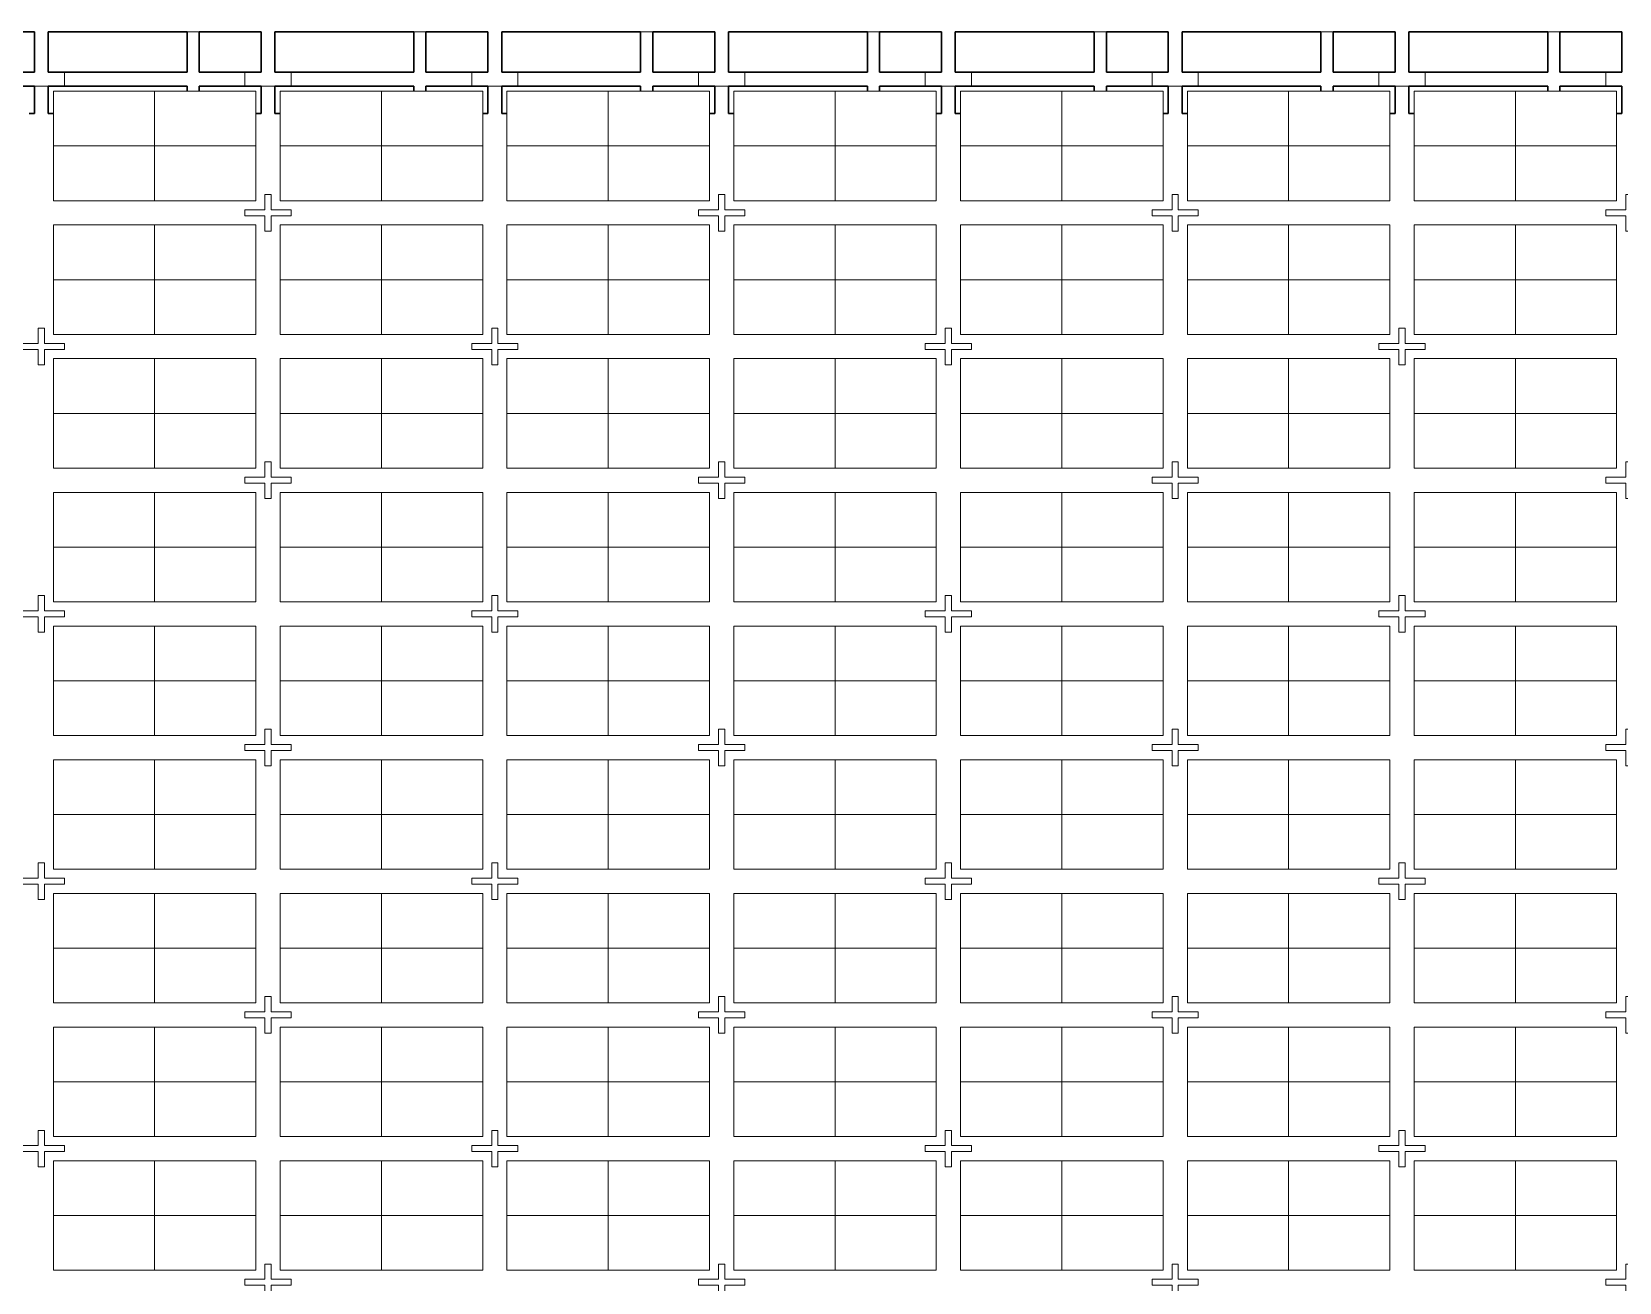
# Model space of a CAD drawing. Extents: x -109 to 32, y -47 to 43.
# Drawn here: x -67.34 to -47.74, y 11.46 to 26.89 of the extents above; entities that cross this region are included whole.
import ezdxf

# ---------------------------------------------------------------- set-up
doc = ezdxf.new("R2010")
doc.units = 0
doc.header["$LTSCALE"] = 3
doc.header["$MEASUREMENT"] = 0
for name, pattern in [('CENTER', [2, 1.25, -0.25, 0.25, -0.25]), ('HIDDEN', [0.375, 0.25, -0.125]), ('PHANTOM', [2.5, 1.25, -0.25, 0.25, -0.25, 0.25, -0.25])]:
    doc.linetypes.add(name, pattern=pattern)
for name, color, linetype, lineweight in [('CLIN', 1, 'CENTER', 15), ('DIM', 4, 'Continuous', 13), ('FULL METAL', 33, 'HIDDEN', 15), ('OBJ3', 40, 'Continuous', 30), ('OBJ4', 7, 'Continuous', 30), ('PHANTOM', 5, 'PHANTOM', 15), ('SAW2', 3, 'HIDDEN', 13)]:
    doc.layers.add(name, color=color, linetype=linetype, lineweight=lineweight)

# ---------------------------------------------------------------- blocks, each defined once
blk = doc.blocks.new('*U9')
at = {"layer": 'OBJ3'}
for p, q in [((-1.23, -0.005), (-1.23, -0.505)), ((-1.23, -0.005), (0.485, -0.005)), ((0.485, -0.005), (0.485, -0.505)), ((0.635, -0.005), (1.4, -0.005)), ((0.635, -0.005), (0.635, -0.505)), ((1.4, -0.005), (1.4, -0.505)), ((-1.23, -0.505), (0.485, -0.505)), ((0.635, -0.505), (1.4, -0.505))]:
    blk.add_line(p, q, dxfattribs=at)
at = {"layer": 'OBJ4'}
for p, q in [((-1.23, 0.165), (-1.23, 0.505)), ((-1.165, 0.505), (-1.23, 0.505)), ((1.335, 0.505), (1.4, 0.505)), ((1.4, 0.505), (1.4, 0.165)), ((0.485, 0.23), (0.485, 0.165)), ((0.635, 0.23), (0.635, 0.165)), ((-0.365, 0.165), (-1.23, 0.165)), ((0.485, 0.165), (-1.23, 0.165)), ((1.4, 0.165), (0.635, 0.165))]:
    blk.add_line(p, q, dxfattribs=at)
at = {"layer": 'SAW2'}
for p, q in [((-1.4, 0.165), (-1.23, 0.165)), ((-1.03, -0.005), (-1.03, 0.165)), ((1.2, -0.005), (1.2, 0.165)), ((0.635, -0.505), (0.485, -0.505))]:
    blk.add_line(p, q, dxfattribs=at)
blk = doc.blocks.new('*U8')
at = {"layer": 'DIM'}
for p in [(22.4, 0), (25.2, 0), (28, 0), (30.8, 0), (33.6, 0), (36.4, 0), (39.2, 0), (42, 0)]:
    blk.add_blockref('*U9', p, dxfattribs=at)
blk = doc.blocks.new('*U12')
at = {"layer": 'FULL METAL'}
blk.add_lwpolyline([(-0.038, 0.038), (-0.038, 0.225), (0.038, 0.225), (0.038, 0.038), (0.285, 0.038), (0.285, -0.038), (0.038, -0.038), (0.038, -0.225), (-0.038, -0.225), (-0.038, -0.038), (-0.285, -0.038), (-0.285, 0.038)], close=True, dxfattribs=at)
blk = doc.blocks.new('*U13')
at = {"layer": 'CLIN'}
for p in [(28, 59.4), (33.6, 59.4), (39.2, 59.4), (44.8, 59.4), (28, 56.1), (33.6, 56.1), (39.2, 56.1), (44.8, 56.1), (28, 52.8), (33.6, 52.8), (39.2, 52.8), (44.8, 52.8), (28, 49.5), (33.6, 49.5), (39.2, 49.5), (44.8, 49.5), (28, 46.2), (33.6, 46.2), (39.2, 46.2), (44.8, 46.2)]:
    blk.add_blockref('*U12', p, dxfattribs=at)
blk = doc.blocks.new('*U14')
at = {"layer": 'FULL METAL'}
blk.add_lwpolyline([(-0.038, 0.038), (-0.038, 0.225), (0.038, 0.225), (0.038, 0.038), (0.285, 0.038), (0.285, -0.038), (0.038, -0.038), (0.038, -0.225), (-0.038, -0.225), (-0.038, -0.038), (-0.285, -0.038), (-0.285, 0.038)], close=True, dxfattribs=at)
blk = doc.blocks.new('*U15')
at = {"layer": 'CLIN'}
for p in [(22.4, 56.1), (28, 56.1), (33.6, 56.1), (39.2, 56.1), (22.4, 52.8), (28, 52.8), (33.6, 52.8), (39.2, 52.8), (22.4, 49.5), (28, 49.5), (33.6, 49.5), (39.2, 49.5), (22.4, 46.2), (28, 46.2), (33.6, 46.2), (39.2, 46.2)]:
    blk.add_blockref('*U14', p, dxfattribs=at)

msp = doc.modelspace()

# ---------------------------------------------------------------- linework, layer by layer
at = {"layer": 'CLIN'}
for p, q in [((-65.8232, 26.1552), (-65.8232, 24.8052)), ((-65.8232, 26.1552), (-65.8232, 24.8052)), ((-63.0232, 26.1552), (-63.0232, 24.8052)), ((-63.0232, 26.1552), (-63.0232, 24.8052)), ((-60.2232, 26.1552), (-60.2232, 24.8052)), ((-60.2232, 26.1552), (-60.2232, 24.8052)), ((-57.4232, 26.1552), (-57.4232, 24.8052)), ((-57.4232, 26.1552), (-57.4232, 24.8052)), ((-54.6232, 26.1552), (-54.6232, 24.8052)), ((-54.6232, 26.1552), (-54.6232, 24.8052)), ((-51.8232, 26.1552), (-51.8232, 24.8052)), ((-51.8232, 26.1552), (-51.8232, 24.8052)), ((-49.0232, 26.1552), (-49.0232, 24.8052)), ((-49.0232, 26.1552), (-49.0232, 24.8052)), ((-64.5732, 25.4802), (-67.0732, 25.4802)), ((-64.5732, 25.4802), (-67.0732, 25.4802)), ((-61.7732, 25.4802), (-64.2732, 25.4802)), ((-61.7732, 25.4802), (-64.2732, 25.4802)), ((-58.9732, 25.4802), (-61.4732, 25.4802)), ((-58.9732, 25.4802), (-61.4732, 25.4802)), ((-56.1732, 25.4802), (-58.6732, 25.4802)), ((-56.1732, 25.4802), (-58.6732, 25.4802)), ((-53.3732, 25.4802), (-55.8732, 25.4802)), ((-53.3732, 25.4802), (-55.8732, 25.4802)), ((-50.5732, 25.4802), (-53.0732, 25.4802)), ((-50.5732, 25.4802), (-53.0732, 25.4802)), ((-47.7732, 25.4802), (-50.2732, 25.4802)), ((-47.7732, 25.4802), (-50.2732, 25.4802)), ((-65.8232, 24.5052), (-65.8232, 23.1552)), ((-65.8232, 24.5052), (-65.8232, 23.1552)), ((-63.0232, 24.5052), (-63.0232, 23.1552)), ((-63.0232, 24.5052), (-63.0232, 23.1552)), ((-60.2232, 24.5052), (-60.2232, 23.1552)), ((-60.2232, 24.5052), (-60.2232, 23.1552)), ((-57.4232, 24.5052), (-57.4232, 23.1552)), ((-57.4232, 24.5052), (-57.4232, 23.1552)), ((-54.6232, 24.5052), (-54.6232, 23.1552)), ((-54.6232, 24.5052), (-54.6232, 23.1552)), ((-51.8232, 24.5052), (-51.8232, 23.1552)), ((-51.8232, 24.5052), (-51.8232, 23.1552)), ((-49.0232, 24.5052), (-49.0232, 23.1552)), ((-49.0232, 24.5052), (-49.0232, 23.1552)), ((-64.5732, 23.8302), (-67.0732, 23.8302)), ((-64.5732, 23.8302), (-67.0732, 23.8302)), ((-61.7732, 23.8302), (-64.2732, 23.8302)), ((-61.7732, 23.8302), (-64.2732, 23.8302)), ((-58.9732, 23.8302), (-61.4732, 23.8302)), ((-58.9732, 23.8302), (-61.4732, 23.8302)), ((-56.1732, 23.8302), (-58.6732, 23.8302)), ((-56.1732, 23.8302), (-58.6732, 23.8302)), ((-53.3732, 23.8302), (-55.8732, 23.8302)), ((-53.3732, 23.8302), (-55.8732, 23.8302)), ((-50.5732, 23.8302), (-53.0732, 23.8302)), ((-50.5732, 23.8302), (-53.0732, 23.8302)), ((-47.7732, 23.8302), (-50.2732, 23.8302)), ((-47.7732, 23.8302), (-50.2732, 23.8302)), ((-65.8232, 22.8552), (-65.8232, 21.5052)), ((-65.8232, 22.8552), (-65.8232, 21.5052)), ((-63.0232, 22.8552), (-63.0232, 21.5052)), ((-63.0232, 22.8552), (-63.0232, 21.5052)), ((-60.2232, 22.8552), (-60.2232, 21.5052)), ((-60.2232, 22.8552), (-60.2232, 21.5052)), ((-57.4232, 22.8552), (-57.4232, 21.5052)), ((-57.4232, 22.8552), (-57.4232, 21.5052)), ((-54.6232, 22.8552), (-54.6232, 21.5052)), ((-54.6232, 22.8552), (-54.6232, 21.5052)), ((-51.8232, 22.8552), (-51.8232, 21.5052)), ((-51.8232, 22.8552), (-51.8232, 21.5052)), ((-49.0232, 22.8552), (-49.0232, 21.5052)), ((-49.0232, 22.8552), (-49.0232, 21.5052)), ((-64.5732, 22.1802), (-67.0732, 22.1802)), ((-64.5732, 22.1802), (-67.0732, 22.1802)), ((-61.7732, 22.1802), (-64.2732, 22.1802)), ((-61.7732, 22.1802), (-64.2732, 22.1802)), ((-58.9732, 22.1802), (-61.4732, 22.1802)), ((-58.9732, 22.1802), (-61.4732, 22.1802)), ((-56.1732, 22.1802), (-58.6732, 22.1802)), ((-56.1732, 22.1802), (-58.6732, 22.1802)), ((-53.3732, 22.1802), (-55.8732, 22.1802)), ((-53.3732, 22.1802), (-55.8732, 22.1802)), ((-50.5732, 22.1802), (-53.0732, 22.1802)), ((-50.5732, 22.1802), (-53.0732, 22.1802)), ((-47.7732, 22.1802), (-50.2732, 22.1802)), ((-47.7732, 22.1802), (-50.2732, 22.1802)), ((-65.8232, 21.2052), (-65.8232, 19.8552)), ((-65.8232, 21.2052), (-65.8232, 19.8552)), ((-63.0232, 21.2052), (-63.0232, 19.8552)), ((-63.0232, 21.2052), (-63.0232, 19.8552)), ((-60.2232, 21.2052), (-60.2232, 19.8552)), ((-60.2232, 21.2052), (-60.2232, 19.8552)), ((-57.4232, 21.2052), (-57.4232, 19.8552)), ((-57.4232, 21.2052), (-57.4232, 19.8552)), ((-54.6232, 21.2052), (-54.6232, 19.8552)), ((-54.6232, 21.2052), (-54.6232, 19.8552)), ((-51.8232, 21.2052), (-51.8232, 19.8552)), ((-51.8232, 21.2052), (-51.8232, 19.8552)), ((-49.0232, 21.2052), (-49.0232, 19.8552)), ((-49.0232, 21.2052), (-49.0232, 19.8552)), ((-64.5732, 20.5302), (-67.0732, 20.5302)), ((-64.5732, 20.5302), (-67.0732, 20.5302)), ((-61.7732, 20.5302), (-64.2732, 20.5302)), ((-61.7732, 20.5302), (-64.2732, 20.5302)), ((-58.9732, 20.5302), (-61.4732, 20.5302)), ((-58.9732, 20.5302), (-61.4732, 20.5302)), ((-56.1732, 20.5302), (-58.6732, 20.5302)), ((-56.1732, 20.5302), (-58.6732, 20.5302)), ((-53.3732, 20.5302), (-55.8732, 20.5302)), ((-53.3732, 20.5302), (-55.8732, 20.5302)), ((-50.5732, 20.5302), (-53.0732, 20.5302)), ((-50.5732, 20.5302), (-53.0732, 20.5302)), ((-47.7732, 20.5302), (-50.2732, 20.5302)), ((-47.7732, 20.5302), (-50.2732, 20.5302)), ((-65.8232, 19.5552), (-65.8232, 18.2052)), ((-65.8232, 19.5552), (-65.8232, 18.2052)), ((-63.0232, 19.5552), (-63.0232, 18.2052)), ((-63.0232, 19.5552), (-63.0232, 18.2052)), ((-60.2232, 19.5552), (-60.2232, 18.2052)), ((-60.2232, 19.5552), (-60.2232, 18.2052)), ((-57.4232, 19.5552), (-57.4232, 18.2052)), ((-57.4232, 19.5552), (-57.4232, 18.2052)), ((-54.6232, 19.5552), (-54.6232, 18.2052)), ((-54.6232, 19.5552), (-54.6232, 18.2052)), ((-51.8232, 19.5552), (-51.8232, 18.2052)), ((-51.8232, 19.5552), (-51.8232, 18.2052)), ((-49.0232, 19.5552), (-49.0232, 18.2052)), ((-49.0232, 19.5552), (-49.0232, 18.2052)), ((-64.5732, 18.8802), (-67.0732, 18.8802)), ((-64.5732, 18.8802), (-67.0732, 18.8802)), ((-61.7732, 18.8802), (-64.2732, 18.8802)), ((-61.7732, 18.8802), (-64.2732, 18.8802)), ((-58.9732, 18.8802), (-61.4732, 18.8802)), ((-58.9732, 18.8802), (-61.4732, 18.8802)), ((-56.1732, 18.8802), (-58.6732, 18.8802)), ((-56.1732, 18.8802), (-58.6732, 18.8802)), ((-53.3732, 18.8802), (-55.8732, 18.8802)), ((-53.3732, 18.8802), (-55.8732, 18.8802)), ((-50.5732, 18.8802), (-53.0732, 18.8802)), ((-50.5732, 18.8802), (-53.0732, 18.8802)), ((-47.7732, 18.8802), (-50.2732, 18.8802)), ((-47.7732, 18.8802), (-50.2732, 18.8802)), ((-65.8232, 17.9052), (-65.8232, 16.5552)), ((-65.8232, 17.9052), (-65.8232, 16.5552)), ((-63.0232, 17.9052), (-63.0232, 16.5552)), ((-63.0232, 17.9052), (-63.0232, 16.5552)), ((-60.2232, 17.9052), (-60.2232, 16.5552)), ((-60.2232, 17.9052), (-60.2232, 16.5552)), ((-57.4232, 17.9052), (-57.4232, 16.5552)), ((-57.4232, 17.9052), (-57.4232, 16.5552)), ((-54.6232, 17.9052), (-54.6232, 16.5552)), ((-54.6232, 17.9052), (-54.6232, 16.5552)), ((-51.8232, 17.9052), (-51.8232, 16.5552)), ((-51.8232, 17.9052), (-51.8232, 16.5552)), ((-49.0232, 17.9052), (-49.0232, 16.5552)), ((-49.0232, 17.9052), (-49.0232, 16.5552)), ((-64.5732, 17.2302), (-67.0732, 17.2302)), ((-64.5732, 17.2302), (-67.0732, 17.2302)), ((-61.7732, 17.2302), (-64.2732, 17.2302)), ((-61.7732, 17.2302), (-64.2732, 17.2302)), ((-58.9732, 17.2302), (-61.4732, 17.2302)), ((-58.9732, 17.2302), (-61.4732, 17.2302)), ((-56.1732, 17.2302), (-58.6732, 17.2302)), ((-56.1732, 17.2302), (-58.6732, 17.2302)), ((-53.3732, 17.2302), (-55.8732, 17.2302)), ((-53.3732, 17.2302), (-55.8732, 17.2302)), ((-50.5732, 17.2302), (-53.0732, 17.2302)), ((-50.5732, 17.2302), (-53.0732, 17.2302)), ((-47.7732, 17.2302), (-50.2732, 17.2302)), ((-47.7732, 17.2302), (-50.2732, 17.2302)), ((-65.8232, 16.2552), (-65.8232, 14.9052)), ((-65.8232, 16.2552), (-65.8232, 14.9052)), ((-63.0232, 16.2552), (-63.0232, 14.9052)), ((-63.0232, 16.2552), (-63.0232, 14.9052)), ((-60.2232, 16.2552), (-60.2232, 14.9052)), ((-60.2232, 16.2552), (-60.2232, 14.9052)), ((-57.4232, 16.2552), (-57.4232, 14.9052)), ((-57.4232, 16.2552), (-57.4232, 14.9052)), ((-54.6232, 16.2552), (-54.6232, 14.9052)), ((-54.6232, 16.2552), (-54.6232, 14.9052)), ((-51.8232, 16.2552), (-51.8232, 14.9052)), ((-51.8232, 16.2552), (-51.8232, 14.9052)), ((-49.0232, 16.2552), (-49.0232, 14.9052)), ((-49.0232, 16.2552), (-49.0232, 14.9052)), ((-64.5732, 15.5802), (-67.0732, 15.5802)), ((-64.5732, 15.5802), (-67.0732, 15.5802)), ((-61.7732, 15.5802), (-64.2732, 15.5802)), ((-61.7732, 15.5802), (-64.2732, 15.5802)), ((-58.9732, 15.5802), (-61.4732, 15.5802)), ((-58.9732, 15.5802), (-61.4732, 15.5802)), ((-56.1732, 15.5802), (-58.6732, 15.5802)), ((-56.1732, 15.5802), (-58.6732, 15.5802)), ((-53.3732, 15.5802), (-55.8732, 15.5802)), ((-53.3732, 15.5802), (-55.8732, 15.5802)), ((-50.5732, 15.5802), (-53.0732, 15.5802)), ((-50.5732, 15.5802), (-53.0732, 15.5802)), ((-47.7732, 15.5802), (-50.2732, 15.5802)), ((-47.7732, 15.5802), (-50.2732, 15.5802)), ((-65.8232, 14.6052), (-65.8232, 13.2552)), ((-65.8232, 14.6052), (-65.8232, 13.2552)), ((-63.0232, 14.6052), (-63.0232, 13.2552)), ((-63.0232, 14.6052), (-63.0232, 13.2552)), ((-60.2232, 14.6052), (-60.2232, 13.2552)), ((-60.2232, 14.6052), (-60.2232, 13.2552)), ((-57.4232, 14.6052), (-57.4232, 13.2552)), ((-57.4232, 14.6052), (-57.4232, 13.2552)), ((-54.6232, 14.6052), (-54.6232, 13.2552)), ((-54.6232, 14.6052), (-54.6232, 13.2552)), ((-51.8232, 14.6052), (-51.8232, 13.2552)), ((-51.8232, 14.6052), (-51.8232, 13.2552)), ((-49.0232, 14.6052), (-49.0232, 13.2552)), ((-49.0232, 14.6052), (-49.0232, 13.2552)), ((-64.5732, 13.9302), (-67.0732, 13.9302)), ((-64.5732, 13.9302), (-67.0732, 13.9302)), ((-61.7732, 13.9302), (-64.2732, 13.9302)), ((-61.7732, 13.9302), (-64.2732, 13.9302)), ((-58.9732, 13.9302), (-61.4732, 13.9302)), ((-58.9732, 13.9302), (-61.4732, 13.9302)), ((-56.1732, 13.9302), (-58.6732, 13.9302)), ((-56.1732, 13.9302), (-58.6732, 13.9302)), ((-53.3732, 13.9302), (-55.8732, 13.9302)), ((-53.3732, 13.9302), (-55.8732, 13.9302)), ((-50.5732, 13.9302), (-53.0732, 13.9302)), ((-50.5732, 13.9302), (-53.0732, 13.9302)), ((-47.7732, 13.9302), (-50.2732, 13.9302)), ((-47.7732, 13.9302), (-50.2732, 13.9302)), ((-65.8232, 12.9552), (-65.8232, 11.6052)), ((-65.8232, 12.9552), (-65.8232, 11.6052)), ((-63.0232, 12.9552), (-63.0232, 11.6052)), ((-63.0232, 12.9552), (-63.0232, 11.6052)), ((-60.2232, 12.9552), (-60.2232, 11.6052)), ((-60.2232, 12.9552), (-60.2232, 11.6052)), ((-57.4232, 12.9552), (-57.4232, 11.6052)), ((-57.4232, 12.9552), (-57.4232, 11.6052)), ((-54.6232, 12.9552), (-54.6232, 11.6052)), ((-54.6232, 12.9552), (-54.6232, 11.6052)), ((-51.8232, 12.9552), (-51.8232, 11.6052)), ((-51.8232, 12.9552), (-51.8232, 11.6052)), ((-49.0232, 12.9552), (-49.0232, 11.6052)), ((-49.0232, 12.9552), (-49.0232, 11.6052)), ((-64.5732, 12.2802), (-67.0732, 12.2802)), ((-64.5732, 12.2802), (-67.0732, 12.2802)), ((-61.7732, 12.2802), (-64.2732, 12.2802)), ((-61.7732, 12.2802), (-64.2732, 12.2802)), ((-58.9732, 12.2802), (-61.4732, 12.2802)), ((-58.9732, 12.2802), (-61.4732, 12.2802)), ((-56.1732, 12.2802), (-58.6732, 12.2802)), ((-56.1732, 12.2802), (-58.6732, 12.2802)), ((-53.3732, 12.2802), (-55.8732, 12.2802)), ((-53.3732, 12.2802), (-55.8732, 12.2802)), ((-50.5732, 12.2802), (-53.0732, 12.2802)), ((-50.5732, 12.2802), (-53.0732, 12.2802)), ((-47.7732, 12.2802), (-50.2732, 12.2802)), ((-47.7732, 12.2802), (-50.2732, 12.2802))]:
    msp.add_line(p, q, dxfattribs=at)
at = {"layer": 'PHANTOM'}
for points in [[(-64.5732, 26.1552), (-67.0732, 26.1552), (-67.0732, 24.8052), (-64.5732, 24.8052)], [(-64.5732, 26.1552), (-67.0732, 26.1552), (-67.0732, 24.8052), (-64.5732, 24.8052)], [(-61.7732, 26.1552), (-64.2732, 26.1552), (-64.2732, 24.8052), (-61.7732, 24.8052)], [(-61.7732, 26.1552), (-64.2732, 26.1552), (-64.2732, 24.8052), (-61.7732, 24.8052)], [(-58.9732, 26.1552), (-61.4732, 26.1552), (-61.4732, 24.8052), (-58.9732, 24.8052)], [(-58.9732, 26.1552), (-61.4732, 26.1552), (-61.4732, 24.8052), (-58.9732, 24.8052)], [(-56.1732, 26.1552), (-58.6732, 26.1552), (-58.6732, 24.8052), (-56.1732, 24.8052)], [(-56.1732, 26.1552), (-58.6732, 26.1552), (-58.6732, 24.8052), (-56.1732, 24.8052)], [(-53.3732, 26.1552), (-55.8732, 26.1552), (-55.8732, 24.8052), (-53.3732, 24.8052)], [(-53.3732, 26.1552), (-55.8732, 26.1552), (-55.8732, 24.8052), (-53.3732, 24.8052)], [(-50.5732, 26.1552), (-53.0732, 26.1552), (-53.0732, 24.8052), (-50.5732, 24.8052)], [(-50.5732, 26.1552), (-53.0732, 26.1552), (-53.0732, 24.8052), (-50.5732, 24.8052)], [(-47.7732, 26.1552), (-50.2732, 26.1552), (-50.2732, 24.8052), (-47.7732, 24.8052)], [(-47.7732, 26.1552), (-50.2732, 26.1552), (-50.2732, 24.8052), (-47.7732, 24.8052)], [(-64.5732, 24.5052), (-67.0732, 24.5052), (-67.0732, 23.1552), (-64.5732, 23.1552)], [(-64.5732, 24.5052), (-67.0732, 24.5052), (-67.0732, 23.1552), (-64.5732, 23.1552)], [(-61.7732, 24.5052), (-64.2732, 24.5052), (-64.2732, 23.1552), (-61.7732, 23.1552)], [(-61.7732, 24.5052), (-64.2732, 24.5052), (-64.2732, 23.1552), (-61.7732, 23.1552)], [(-58.9732, 24.5052), (-61.4732, 24.5052), (-61.4732, 23.1552), (-58.9732, 23.1552)], [(-58.9732, 24.5052), (-61.4732, 24.5052), (-61.4732, 23.1552), (-58.9732, 23.1552)], [(-56.1732, 24.5052), (-58.6732, 24.5052), (-58.6732, 23.1552), (-56.1732, 23.1552)], [(-56.1732, 24.5052), (-58.6732, 24.5052), (-58.6732, 23.1552), (-56.1732, 23.1552)], [(-53.3732, 24.5052), (-55.8732, 24.5052), (-55.8732, 23.1552), (-53.3732, 23.1552)], [(-53.3732, 24.5052), (-55.8732, 24.5052), (-55.8732, 23.1552), (-53.3732, 23.1552)], [(-50.5732, 24.5052), (-53.0732, 24.5052), (-53.0732, 23.1552), (-50.5732, 23.1552)], [(-50.5732, 24.5052), (-53.0732, 24.5052), (-53.0732, 23.1552), (-50.5732, 23.1552)], [(-47.7732, 24.5052), (-50.2732, 24.5052), (-50.2732, 23.1552), (-47.7732, 23.1552)], [(-47.7732, 24.5052), (-50.2732, 24.5052), (-50.2732, 23.1552), (-47.7732, 23.1552)], [(-64.5732, 22.8552), (-67.0732, 22.8552), (-67.0732, 21.5052), (-64.5732, 21.5052)], [(-64.5732, 22.8552), (-67.0732, 22.8552), (-67.0732, 21.5052), (-64.5732, 21.5052)], [(-61.7732, 22.8552), (-64.2732, 22.8552), (-64.2732, 21.5052), (-61.7732, 21.5052)], [(-61.7732, 22.8552), (-64.2732, 22.8552), (-64.2732, 21.5052), (-61.7732, 21.5052)], [(-58.9732, 22.8552), (-61.4732, 22.8552), (-61.4732, 21.5052), (-58.9732, 21.5052)], [(-58.9732, 22.8552), (-61.4732, 22.8552), (-61.4732, 21.5052), (-58.9732, 21.5052)], [(-56.1732, 22.8552), (-58.6732, 22.8552), (-58.6732, 21.5052), (-56.1732, 21.5052)], [(-56.1732, 22.8552), (-58.6732, 22.8552), (-58.6732, 21.5052), (-56.1732, 21.5052)], [(-53.3732, 22.8552), (-55.8732, 22.8552), (-55.8732, 21.5052), (-53.3732, 21.5052)], [(-53.3732, 22.8552), (-55.8732, 22.8552), (-55.8732, 21.5052), (-53.3732, 21.5052)], [(-50.5732, 22.8552), (-53.0732, 22.8552), (-53.0732, 21.5052), (-50.5732, 21.5052)], [(-50.5732, 22.8552), (-53.0732, 22.8552), (-53.0732, 21.5052), (-50.5732, 21.5052)], [(-47.7732, 22.8552), (-50.2732, 22.8552), (-50.2732, 21.5052), (-47.7732, 21.5052)], [(-47.7732, 22.8552), (-50.2732, 22.8552), (-50.2732, 21.5052), (-47.7732, 21.5052)], [(-64.5732, 21.2052), (-67.0732, 21.2052), (-67.0732, 19.8552), (-64.5732, 19.8552)], [(-64.5732, 21.2052), (-67.0732, 21.2052), (-67.0732, 19.8552), (-64.5732, 19.8552)], [(-61.7732, 21.2052), (-64.2732, 21.2052), (-64.2732, 19.8552), (-61.7732, 19.8552)], [(-61.7732, 21.2052), (-64.2732, 21.2052), (-64.2732, 19.8552), (-61.7732, 19.8552)], [(-58.9732, 21.2052), (-61.4732, 21.2052), (-61.4732, 19.8552), (-58.9732, 19.8552)], [(-58.9732, 21.2052), (-61.4732, 21.2052), (-61.4732, 19.8552), (-58.9732, 19.8552)], [(-56.1732, 21.2052), (-58.6732, 21.2052), (-58.6732, 19.8552), (-56.1732, 19.8552)], [(-56.1732, 21.2052), (-58.6732, 21.2052), (-58.6732, 19.8552), (-56.1732, 19.8552)], [(-53.3732, 21.2052), (-55.8732, 21.2052), (-55.8732, 19.8552), (-53.3732, 19.8552)], [(-53.3732, 21.2052), (-55.8732, 21.2052), (-55.8732, 19.8552), (-53.3732, 19.8552)], [(-50.5732, 21.2052), (-53.0732, 21.2052), (-53.0732, 19.8552), (-50.5732, 19.8552)], [(-50.5732, 21.2052), (-53.0732, 21.2052), (-53.0732, 19.8552), (-50.5732, 19.8552)], [(-47.7732, 21.2052), (-50.2732, 21.2052), (-50.2732, 19.8552), (-47.7732, 19.8552)], [(-47.7732, 21.2052), (-50.2732, 21.2052), (-50.2732, 19.8552), (-47.7732, 19.8552)], [(-64.5732, 19.5552), (-67.0732, 19.5552), (-67.0732, 18.2052), (-64.5732, 18.2052)], [(-64.5732, 19.5552), (-67.0732, 19.5552), (-67.0732, 18.2052), (-64.5732, 18.2052)], [(-61.7732, 19.5552), (-64.2732, 19.5552), (-64.2732, 18.2052), (-61.7732, 18.2052)], [(-61.7732, 19.5552), (-64.2732, 19.5552), (-64.2732, 18.2052), (-61.7732, 18.2052)], [(-58.9732, 19.5552), (-61.4732, 19.5552), (-61.4732, 18.2052), (-58.9732, 18.2052)], [(-58.9732, 19.5552), (-61.4732, 19.5552), (-61.4732, 18.2052), (-58.9732, 18.2052)], [(-56.1732, 19.5552), (-58.6732, 19.5552), (-58.6732, 18.2052), (-56.1732, 18.2052)], [(-56.1732, 19.5552), (-58.6732, 19.5552), (-58.6732, 18.2052), (-56.1732, 18.2052)], [(-53.3732, 19.5552), (-55.8732, 19.5552), (-55.8732, 18.2052), (-53.3732, 18.2052)], [(-53.3732, 19.5552), (-55.8732, 19.5552), (-55.8732, 18.2052), (-53.3732, 18.2052)], [(-50.5732, 19.5552), (-53.0732, 19.5552), (-53.0732, 18.2052), (-50.5732, 18.2052)], [(-50.5732, 19.5552), (-53.0732, 19.5552), (-53.0732, 18.2052), (-50.5732, 18.2052)], [(-47.7732, 19.5552), (-50.2732, 19.5552), (-50.2732, 18.2052), (-47.7732, 18.2052)], [(-47.7732, 19.5552), (-50.2732, 19.5552), (-50.2732, 18.2052), (-47.7732, 18.2052)], [(-64.5732, 17.9052), (-67.0732, 17.9052), (-67.0732, 16.5552), (-64.5732, 16.5552)], [(-64.5732, 17.9052), (-67.0732, 17.9052), (-67.0732, 16.5552), (-64.5732, 16.5552)], [(-61.7732, 17.9052), (-64.2732, 17.9052), (-64.2732, 16.5552), (-61.7732, 16.5552)], [(-61.7732, 17.9052), (-64.2732, 17.9052), (-64.2732, 16.5552), (-61.7732, 16.5552)], [(-58.9732, 17.9052), (-61.4732, 17.9052), (-61.4732, 16.5552), (-58.9732, 16.5552)], [(-58.9732, 17.9052), (-61.4732, 17.9052), (-61.4732, 16.5552), (-58.9732, 16.5552)], [(-56.1732, 17.9052), (-58.6732, 17.9052), (-58.6732, 16.5552), (-56.1732, 16.5552)], [(-56.1732, 17.9052), (-58.6732, 17.9052), (-58.6732, 16.5552), (-56.1732, 16.5552)], [(-53.3732, 17.9052), (-55.8732, 17.9052), (-55.8732, 16.5552), (-53.3732, 16.5552)], [(-53.3732, 17.9052), (-55.8732, 17.9052), (-55.8732, 16.5552), (-53.3732, 16.5552)], [(-50.5732, 17.9052), (-53.0732, 17.9052), (-53.0732, 16.5552), (-50.5732, 16.5552)], [(-50.5732, 17.9052), (-53.0732, 17.9052), (-53.0732, 16.5552), (-50.5732, 16.5552)], [(-47.7732, 17.9052), (-50.2732, 17.9052), (-50.2732, 16.5552), (-47.7732, 16.5552)], [(-47.7732, 17.9052), (-50.2732, 17.9052), (-50.2732, 16.5552), (-47.7732, 16.5552)], [(-64.5732, 16.2552), (-67.0732, 16.2552), (-67.0732, 14.9052), (-64.5732, 14.9052)], [(-64.5732, 16.2552), (-67.0732, 16.2552), (-67.0732, 14.9052), (-64.5732, 14.9052)], [(-61.7732, 16.2552), (-64.2732, 16.2552), (-64.2732, 14.9052), (-61.7732, 14.9052)], [(-61.7732, 16.2552), (-64.2732, 16.2552), (-64.2732, 14.9052), (-61.7732, 14.9052)], [(-58.9732, 16.2552), (-61.4732, 16.2552), (-61.4732, 14.9052), (-58.9732, 14.9052)], [(-58.9732, 16.2552), (-61.4732, 16.2552), (-61.4732, 14.9052), (-58.9732, 14.9052)], [(-56.1732, 16.2552), (-58.6732, 16.2552), (-58.6732, 14.9052), (-56.1732, 14.9052)], [(-56.1732, 16.2552), (-58.6732, 16.2552), (-58.6732, 14.9052), (-56.1732, 14.9052)], [(-53.3732, 16.2552), (-55.8732, 16.2552), (-55.8732, 14.9052), (-53.3732, 14.9052)], [(-53.3732, 16.2552), (-55.8732, 16.2552), (-55.8732, 14.9052), (-53.3732, 14.9052)], [(-50.5732, 16.2552), (-53.0732, 16.2552), (-53.0732, 14.9052), (-50.5732, 14.9052)], [(-50.5732, 16.2552), (-53.0732, 16.2552), (-53.0732, 14.9052), (-50.5732, 14.9052)], [(-47.7732, 16.2552), (-50.2732, 16.2552), (-50.2732, 14.9052), (-47.7732, 14.9052)], [(-47.7732, 16.2552), (-50.2732, 16.2552), (-50.2732, 14.9052), (-47.7732, 14.9052)], [(-64.5732, 14.6052), (-67.0732, 14.6052), (-67.0732, 13.2552), (-64.5732, 13.2552)], [(-64.5732, 14.6052), (-67.0732, 14.6052), (-67.0732, 13.2552), (-64.5732, 13.2552)], [(-61.7732, 14.6052), (-64.2732, 14.6052), (-64.2732, 13.2552), (-61.7732, 13.2552)], [(-61.7732, 14.6052), (-64.2732, 14.6052), (-64.2732, 13.2552), (-61.7732, 13.2552)], [(-58.9732, 14.6052), (-61.4732, 14.6052), (-61.4732, 13.2552), (-58.9732, 13.2552)], [(-58.9732, 14.6052), (-61.4732, 14.6052), (-61.4732, 13.2552), (-58.9732, 13.2552)], [(-56.1732, 14.6052), (-58.6732, 14.6052), (-58.6732, 13.2552), (-56.1732, 13.2552)], [(-56.1732, 14.6052), (-58.6732, 14.6052), (-58.6732, 13.2552), (-56.1732, 13.2552)], [(-53.3732, 14.6052), (-55.8732, 14.6052), (-55.8732, 13.2552), (-53.3732, 13.2552)], [(-53.3732, 14.6052), (-55.8732, 14.6052), (-55.8732, 13.2552), (-53.3732, 13.2552)], [(-50.5732, 14.6052), (-53.0732, 14.6052), (-53.0732, 13.2552), (-50.5732, 13.2552)], [(-50.5732, 14.6052), (-53.0732, 14.6052), (-53.0732, 13.2552), (-50.5732, 13.2552)], [(-47.7732, 14.6052), (-50.2732, 14.6052), (-50.2732, 13.2552), (-47.7732, 13.2552)], [(-47.7732, 14.6052), (-50.2732, 14.6052), (-50.2732, 13.2552), (-47.7732, 13.2552)], [(-64.5732, 12.9552), (-67.0732, 12.9552), (-67.0732, 11.6052), (-64.5732, 11.6052)], [(-64.5732, 12.9552), (-67.0732, 12.9552), (-67.0732, 11.6052), (-64.5732, 11.6052)], [(-61.7732, 12.9552), (-64.2732, 12.9552), (-64.2732, 11.6052), (-61.7732, 11.6052)], [(-61.7732, 12.9552), (-64.2732, 12.9552), (-64.2732, 11.6052), (-61.7732, 11.6052)], [(-58.9732, 12.9552), (-61.4732, 12.9552), (-61.4732, 11.6052), (-58.9732, 11.6052)], [(-58.9732, 12.9552), (-61.4732, 12.9552), (-61.4732, 11.6052), (-58.9732, 11.6052)], [(-56.1732, 12.9552), (-58.6732, 12.9552), (-58.6732, 11.6052), (-56.1732, 11.6052)], [(-56.1732, 12.9552), (-58.6732, 12.9552), (-58.6732, 11.6052), (-56.1732, 11.6052)], [(-53.3732, 12.9552), (-55.8732, 12.9552), (-55.8732, 11.6052), (-53.3732, 11.6052)], [(-53.3732, 12.9552), (-55.8732, 12.9552), (-55.8732, 11.6052), (-53.3732, 11.6052)], [(-50.5732, 12.9552), (-53.0732, 12.9552), (-53.0732, 11.6052), (-50.5732, 11.6052)], [(-50.5732, 12.9552), (-53.0732, 12.9552), (-53.0732, 11.6052), (-50.5732, 11.6052)], [(-47.7732, 12.9552), (-50.2732, 12.9552), (-50.2732, 11.6052), (-47.7732, 11.6052)], [(-47.7732, 12.9552), (-50.2732, 12.9552), (-50.2732, 11.6052), (-47.7732, 11.6052)]]:
    msp.add_lwpolyline(points, close=True, dxfattribs=at)

# ---------------------------------------------------------------- block references
at = {"layer": 'CLIN'}
for name, p in [('*U13', (-92.4232, -34.7448)), ('*U15', (-89.6232, -33.0948))]:
    msp.add_blockref(name, p, dxfattribs=at)
at = {"layer": 'DIM', "xscale": -1, "rotation": 180}
msp.add_blockref('*U8', (-91.1082, 26.3852), dxfattribs=at)

doc.saveas('drawing.dxf')
